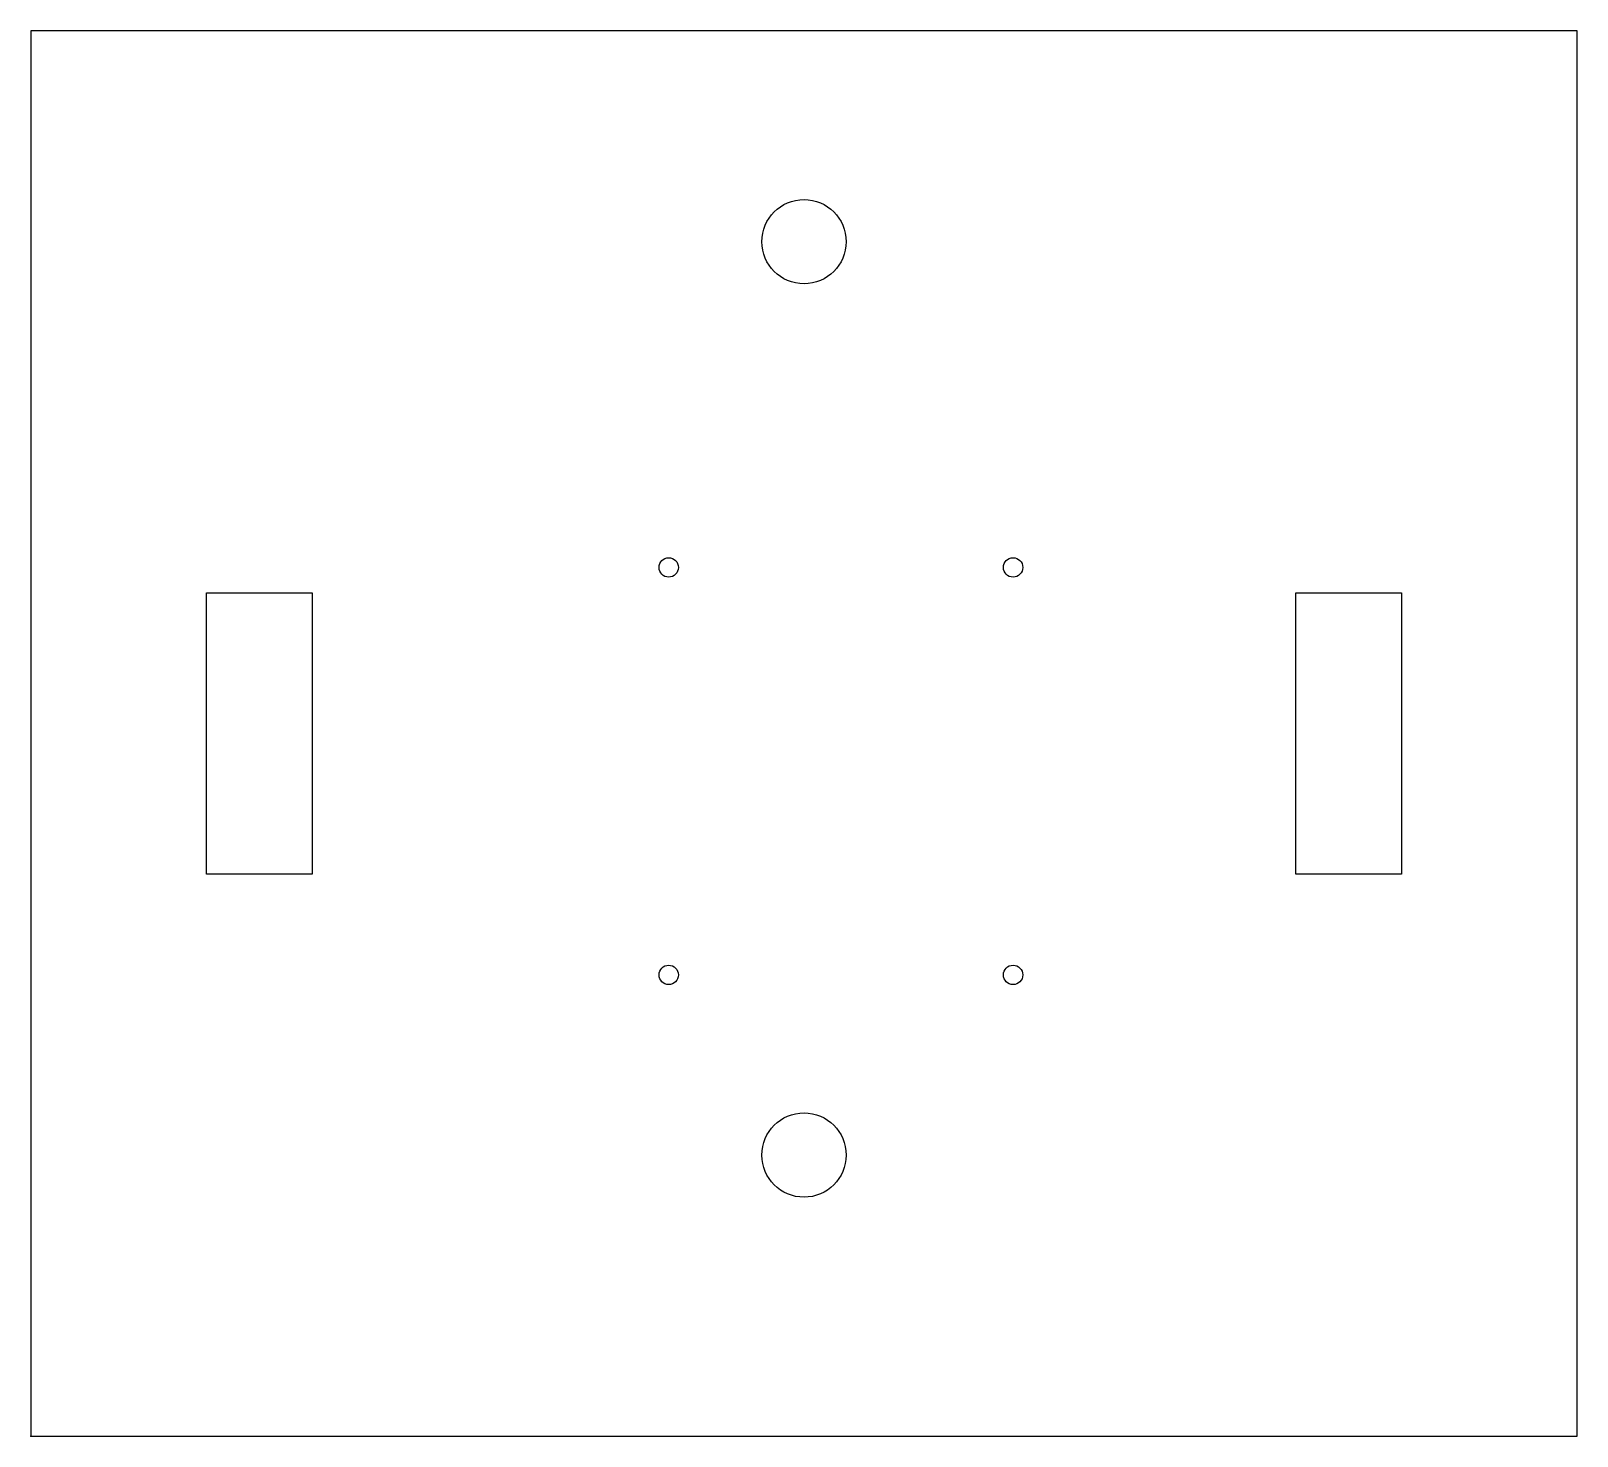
# Model space of a CAD drawing. Header units: centimetres. Extents: x 0 to 22, y 0 to 20.
import ezdxf

# ---------------------------------------------------------------- set-up
doc = ezdxf.new("R2010")
doc.units = ezdxf.units.CM
doc.header["$MEASUREMENT"] = 0
doc.layers.add('Top_plate v2_Sketch3', color=7, linetype='Continuous')

msp = doc.modelspace()

# ---------------------------------------------------------------- linework, layer by layer
at = {"layer": 'Top_plate v2_Sketch3'}
for p, q in [((22, 20, 6.95), (0, 20, 6.95)), ((0, 20, 6.95), (0, 0, 6.95)), ((22, 0, 6.95), (22, 20, 6.95)), ((2.5, 8, 6.95), (2.5, 12, 6.95)), ((2.5, 12, 6.95), (4, 12, 6.95)), ((4, 12, 6.95), (4, 8, 6.95)), ((18, 12, 6.95), (19.5, 12, 6.95)), ((18, 8, 6.95), (18, 12, 6.95)), ((19.5, 12, 6.95), (19.5, 8, 6.95)), ((4, 8, 6.95), (2.5, 8, 6.95)), ((19.5, 8, 6.95), (18, 8, 6.95)), ((0, 0, 6.95), (22, 0, 6.95))]:
    msp.add_line(p, q, dxfattribs=at)
for centre, radius in [((11, 17, 6.95), 0.6), ((9.075, 12.364, 6.95), 0.138), ((13.975, 12.364, 6.95), 0.138), ((9.075, 6.564, 6.95), 0.138), ((13.975, 6.564, 6.95), 0.138), ((11, 4, 6.95), 0.6)]:
    msp.add_circle(centre, radius, dxfattribs=at)
msp.add_point((0, 0, 6.95), dxfattribs=at)

doc.saveas('drawing.dxf')
